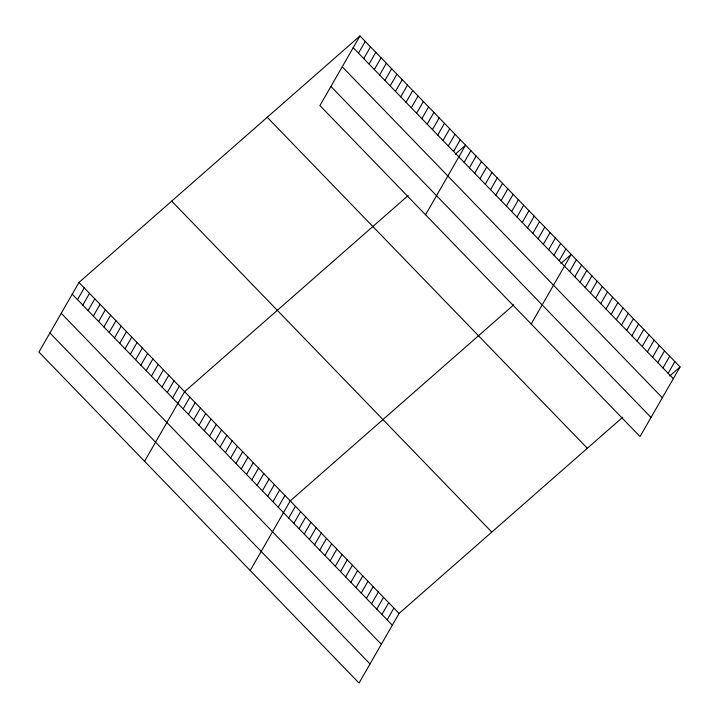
<?xml version="1.0" encoding="UTF-8"?>
<svg xmlns="http://www.w3.org/2000/svg" width="719" height="719" viewBox="0 0 719 719"><rect width="100%" height="100%" fill="white"/><g stroke="black" fill="none" stroke-linecap="round" stroke-linejoin="round"><path stroke-width="1.08" d="M359.958 35.95L319.928 105.558L640.036 436.541L680.066 366.933L359.958 35.95L78.964 282.459L38.934 352.067L359.042 683.05L399.072 613.442L622.663 417.29M77.499 299.652L84.24 287.924M82.784 305.117L89.524 293.379M88.06 310.572L94.809 298.843M93.344 316.036L100.094 304.308M98.629 321.501L105.369 309.763M103.904 326.956L110.654 315.228M109.189 332.421L115.939 320.692M114.474 337.885L121.214 326.147M119.749 343.34L126.499 331.612M125.034 348.805L131.784 337.076M130.319 354.269L137.059 342.532M135.594 359.725L142.344 347.996M140.879 365.189L147.629 353.46M146.164 370.644L152.904 358.916M151.439 376.109L158.189 364.38M156.724 381.573L163.474 369.845M162.009 387.029L168.749 375.3M358.493 53.143L365.234 41.414M167.284 392.493L174.034 380.764M363.769 58.607L370.519 46.87M172.569 397.958L179.319 386.22M369.054 64.063L375.803 52.334M144.573 461.292L184.594 391.684L408.185 195.532M374.338 69.527L381.079 57.799M183.138 408.877L189.879 397.149M379.614 74.983L386.364 63.254M188.414 414.342L195.164 402.604M384.899 80.447L391.648 68.718M193.699 419.797L200.439 408.068M390.183 85.912L396.924 74.183M198.983 425.262L205.724 413.533M395.468 91.367L402.209 79.638M204.259 430.726L211.009 418.988M400.744 96.831L407.493 85.103M209.544 436.181L216.284 424.453M406.028 102.296L412.769 90.558M214.828 441.646L221.569 429.917M411.313 107.751L418.054 96.022M220.104 447.11L226.853 435.372M416.589 113.216L423.338 101.487M225.389 452.566L232.129 440.837M421.873 118.68L428.614 106.942M230.673 458.03L237.414 446.301M427.158 124.135L433.899 112.407M235.949 463.494L242.698 451.757M432.434 129.6L439.183 117.871M241.233 468.95L247.983 457.221M437.718 135.064L444.468 123.326M246.518 474.414L253.259 462.685M443.003 140.52L449.743 128.791M251.794 479.87L258.543 468.141M448.279 145.984L455.028 134.255M257.078 485.334L263.828 473.605M453.563 151.448L460.313 139.711M262.363 490.798L269.104 479.07M425.567 214.783L465.588 145.175L455.289 154.217M267.639 496.254L274.388 484.525M464.123 162.368L470.873 150.639M272.923 501.718L279.673 489.99M469.408 167.833L476.158 156.095M278.208 507.183L284.949 495.445M474.693 173.288L481.433 161.559M250.212 570.518L290.233 500.909L513.824 304.757M479.968 178.752L486.718 167.024M288.67 518.004L295.419 506.266M485.253 184.208L492.003 172.479M293.855 523.36L300.596 511.631M490.538 189.672L497.278 177.944M299.032 528.717L305.782 516.988M495.813 195.137L502.563 183.408M304.218 534.073L310.968 522.345M501.098 200.592L507.848 188.863M309.404 539.439L316.144 527.701M506.383 206.056L513.123 194.328M314.58 544.795L321.33 533.067M511.658 211.521L518.408 199.783M319.766 550.152L326.516 538.423M516.943 216.976L523.693 205.248M324.952 555.508L331.693 543.78M522.228 222.441L528.968 210.712M330.129 560.874L336.878 549.136M527.512 227.905L534.253 216.167M335.315 566.23L342.064 554.502M532.788 233.36L539.538 221.632M340.5 571.587L347.241 559.858M538.073 238.825L544.813 227.096M345.677 576.944L352.427 565.215M543.357 244.289L550.098 232.552M350.863 582.309L357.604 570.571M548.633 249.745L555.383 238.016M356.049 587.666L362.789 575.937M553.918 255.209L560.658 243.48M361.226 593.022L367.975 581.294M559.202 260.673L565.943 248.936M366.411 598.379L373.152 586.65M531.197 324.008L571.228 254.4L560.919 263.442M371.597 603.744L378.338 592.007M569.664 271.485L576.404 259.757M376.774 609.101L383.524 597.372M574.849 276.851L581.59 265.113M381.96 614.457L388.7 602.729M580.026 282.208L586.776 270.479M387.146 619.814L393.886 608.085M585.212 287.564L591.953 275.835M590.398 292.921L597.138 281.192M595.575 298.286L602.324 286.548M600.76 303.643L607.501 291.914M605.946 308.999L612.687 297.271M611.123 314.356L617.873 302.627M616.309 319.721L623.049 307.984M621.486 325.078L628.235 313.349M626.671 330.434L633.421 318.706M631.857 335.791L638.598 324.062M637.034 341.157L643.784 329.419M642.22 346.513L648.969 334.784M647.406 351.87L654.146 340.141M652.582 357.226L659.332 345.497M657.768 362.592L664.518 350.854M662.954 367.948L669.695 356.22M668.131 373.305L674.88 361.576M669.757 375.974L680.066 366.933M353.209 47.679L673.317 378.661M342.226 66.777L662.334 397.76M330.911 86.46L651.019 417.442M267.225 117.296L587.333 448.279M171.688 201.113L491.796 532.096M78.964 282.459L399.072 613.442M72.215 294.188L392.322 625.179M61.232 313.286L381.34 644.278M49.917 332.969L370.024 663.952"/></g></svg>
